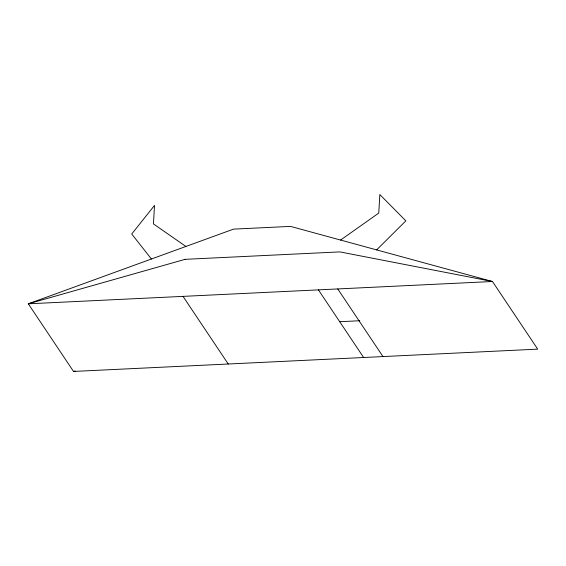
<?xml version="1.0" encoding="UTF-8"?>
<svg xmlns="http://www.w3.org/2000/svg" width="566" height="566" viewBox="0 0 566 566"><rect width="100%" height="100%" fill="white"/><g stroke="black" fill="none" stroke-linecap="round" stroke-linejoin="round"><path stroke-width="0.85" d="M376.638 249.896L405.85 220.853L379.828 194.555L378.76 213.078L340.569 240.055M73.523 371.445L537.7 349.137L492.477 281.507L290.507 226.393L233.525 229.131L28.3 303.808L73.523 371.445L75.214 370.963M339.671 321.707L359.771 320.745M185.903 246.458L153.45 223.91L154.518 205.38L131.729 234.02L151.426 259.002M337.753 288.943L382.977 356.573M318.41 289.87L363.634 357.5M183.023 296.372L228.247 364.009M185.16 259.327L28.3 303.808L492.477 281.507L339.89 251.891L185.16 259.327"/></g></svg>
